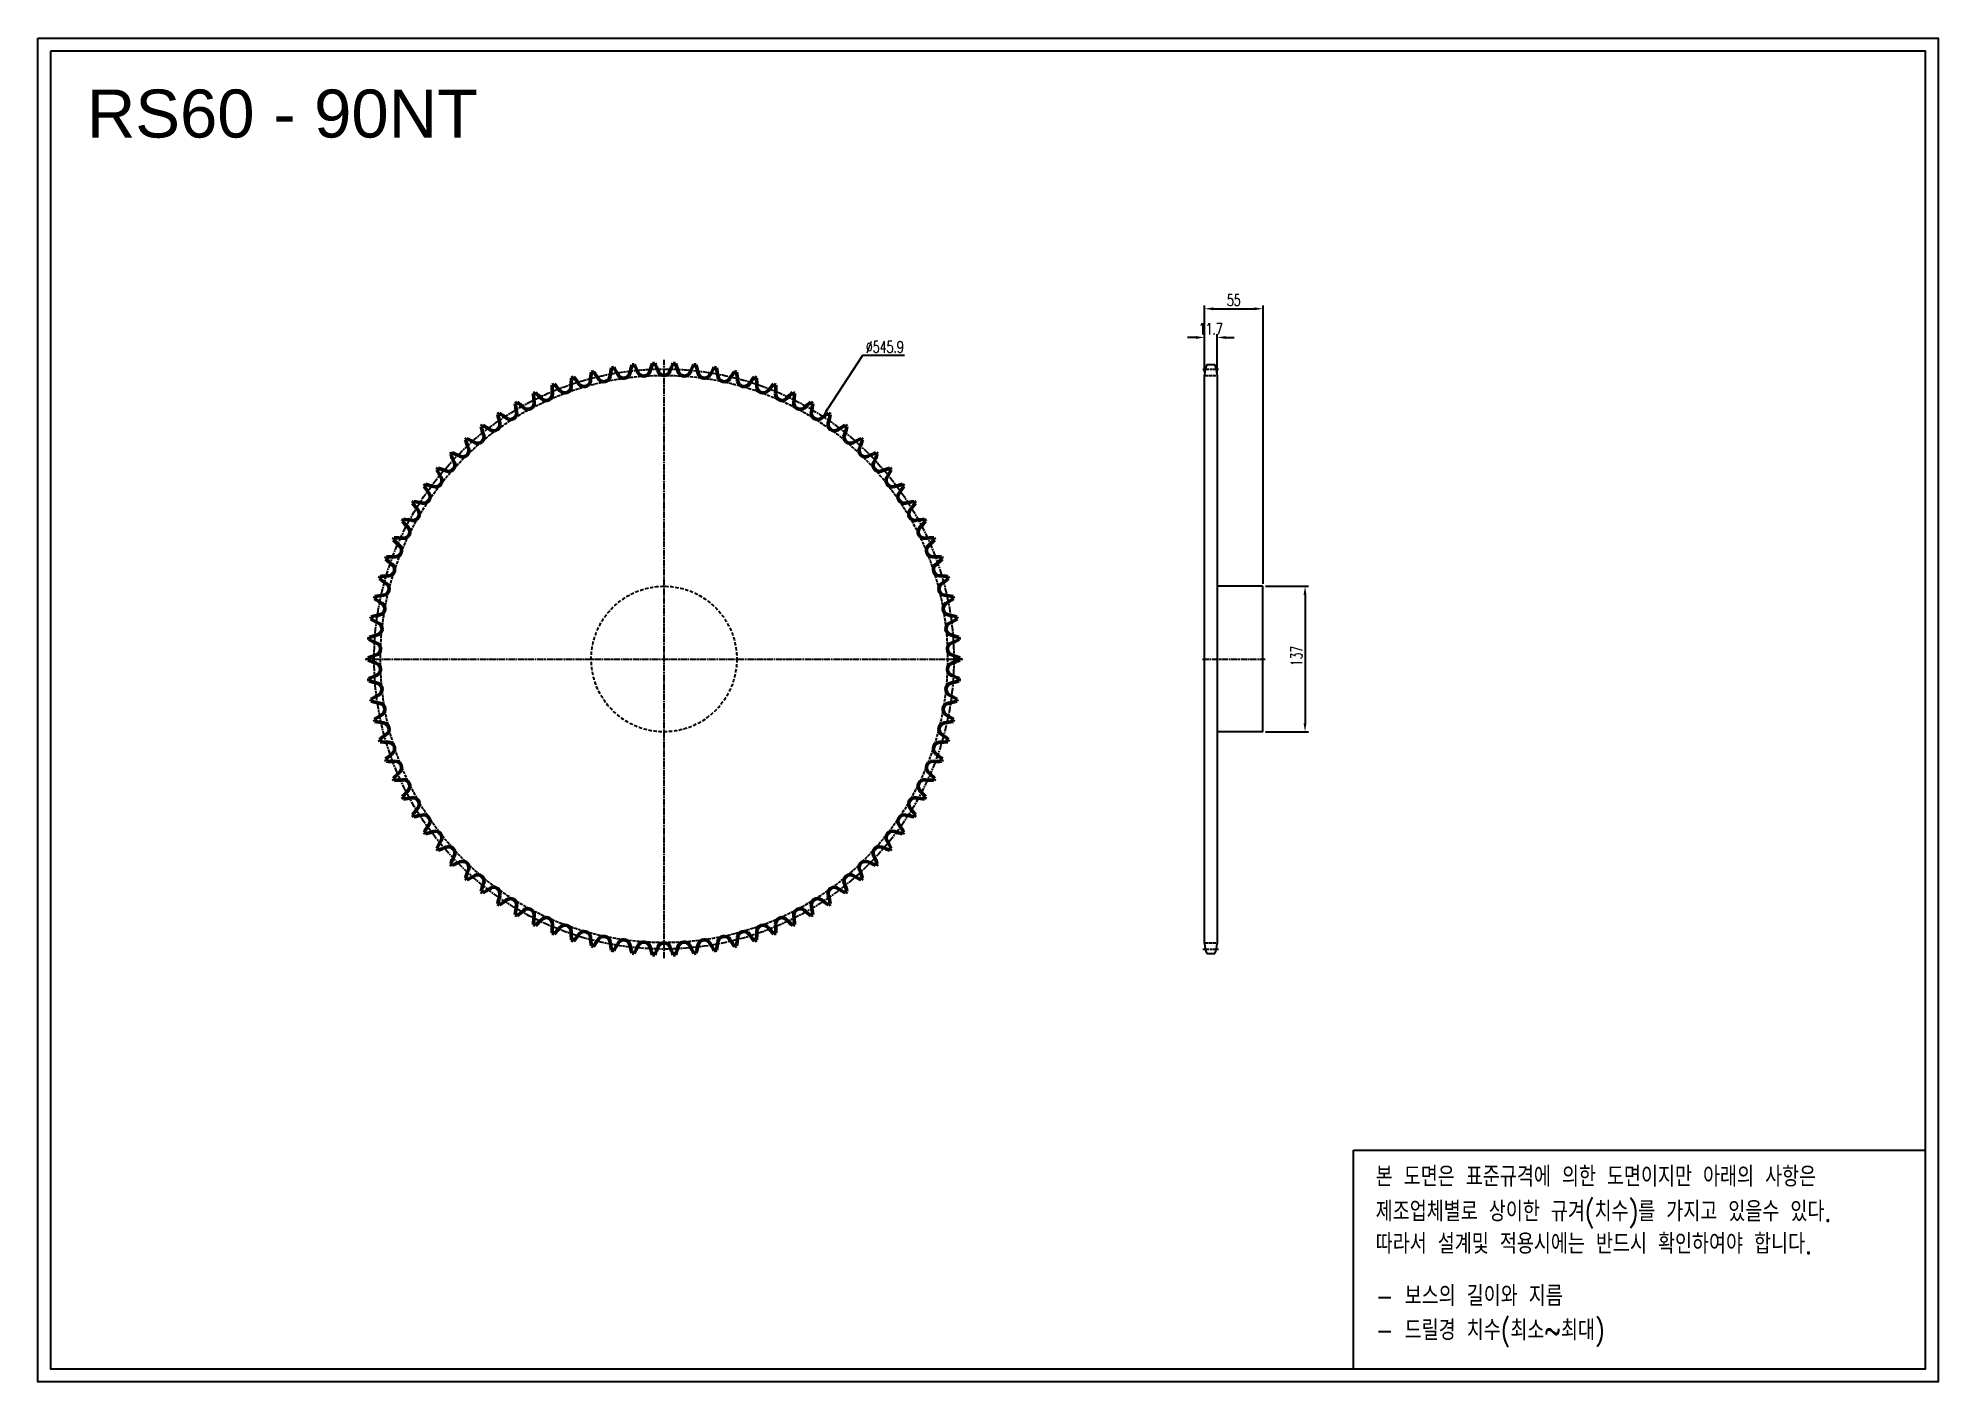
# Model space of a CAD drawing. Header units: millimetres. Extents: x 47966 to 49755, y 6760 to 8025.
import ezdxf

# ---------------------------------------------------------------- set-up
doc = ezdxf.new("R2010")
doc.units = ezdxf.units.MM
for name, pattern in [('AM_ISO02W050', [7.5, 6, -1.5]), ('AM_ISO02W050x2', [3.75, 3, -0.75]), ('AM_ISO08W050', [18, 12, -1.5, 3, -1.5]), ('AM_ISO08W050x2', [9, 6, -0.75, 1.5, -0.75]), ('HIDDEN', [9.525, 6.35, -3.175])]:
    doc.linetypes.add(name, pattern=pattern)
for name, color, linetype, lineweight in [('AM_0N', 7, 'Continuous', 50), ('AM_3N', 6, 'AM_ISO02W050', 25), ('AM_7', 4, 'AM_ISO08W050', 25), ('AM_7N', 4, 'AM_ISO08W050', 25)]:
    doc.layers.add(name, color=color, linetype=linetype, lineweight=lineweight)
doc.layers.add('HL', color=2, linetype='HIDDEN')
doc.layers.add('S-DIM', color=7, linetype='Continuous')
doc.styles.add('HAN', font='ROMANS.shx', dxfattribs={"width": 0.7, "bigfont": 'whgtxt.shx'})
doc.styles.add('HSG', font='SIMPLEX.shx', dxfattribs={"width": 0.7, "bigfont": 'HSG.shx'})
doc.styles.get("Standard").update_dxf_attribs({"font": 'arial.ttf'})
doc.dimstyles.new('APP23', dxfattribs={"dimscale": 4.5, "dimtxt": 2.4, "dimasz": 1.8, "dimexe": 0.7, "dimexo": 0.5, "dimgap": 0.6, "dimtad": 1, "dimtoh": 1, "dimdec": 1, "dimrnd": 0.01, "dimzin": 9, "dimdsep": 46, "dimtxsty": 'HSG', "dimcen": 0, "dimclrd": 1, "dimclre": 1, "dimclrt": 256, "dimazin": 2, "dimtp": 1, "dimtm": 1, "dimtfac": 0.5, "dimtdec": 1, "dimtix": 1, "dimtofl": 0, "dimtmove": 0, "dimatfit": 3, "dimfxl": 0, "dimtvp": 1, "dimtolj": 2, "dimlwd": -1, "dimlwe": -1, "dimarcsym": 0})

# ---------------------------------------------------------------- blocks, each defined once
blk = doc.blocks.new('*D1')
at = {"layer": 'Defpoints', "color": 0, "transparency": 16777216}
for p in [(49075.7, 7743.5), (49064, 7708.4), (49075.7, 7707.8)]:
    blk.add_point(p, dxfattribs=at)
at = {"layer": 'S-DIM', "color": 1, "transparency": 16777216}
for p, q in [((49064, 7710.7), (49064, 7746.6)), ((49075.7, 7710), (49075.7, 7746.6)), ((49055.9, 7743.5), (49047.8, 7743.5)), ((49083.8, 7743.5), (49091.9, 7743.5))]:
    blk.add_line(p, q, dxfattribs=at)
for points in [[(49055.9, 7744.8), (49055.9, 7742.1), (49064, 7743.5)], [(49083.8, 7744.8), (49083.8, 7742.1), (49075.7, 7743.5)]]:
    blk.add_solid(points, dxfattribs=at)
at = {"layer": 'S-DIM', "transparency": 16777216, "insert": (49069.8, 7751.6), "char_height": 10.8, "attachment_point": 5, "style": 'HSG'}
blk.add_mtext('\\A2;11.7', dxfattribs=at)
blk = doc.blocks.new('*D2')
at = {"layer": 'Defpoints', "color": 0, "transparency": 16777216}
for p in [(49119, 7770.5), (49064, 7708.4), (49119, 7509.3)]:
    blk.add_point(p, dxfattribs=at)
at = {"layer": 'S-DIM', "color": 1, "transparency": 16777216}
for p, q in [((49064, 7710.7), (49064, 7773.6)), ((49072.1, 7770.5), (49110.9, 7770.5)), ((49119, 7511.5), (49119, 7773.6))]:
    blk.add_line(p, q, dxfattribs=at)
for points in [[(49072.1, 7771.8), (49072.1, 7769.1), (49064, 7770.5)], [(49110.9, 7771.8), (49110.9, 7769.1), (49119, 7770.5)]]:
    blk.add_solid(points, dxfattribs=at)
at = {"layer": 'S-DIM', "transparency": 16777216, "insert": (49091.5, 7778.6), "char_height": 10.8, "attachment_point": 5, "style": 'HSG'}
blk.add_mtext('\\A2;55', dxfattribs=at)
blk = doc.blocks.new('*D3')
at = {"layer": 'Defpoints', "color": 0, "transparency": 16777216}
for p in [(49119, 7509.3), (49119, 7372.3), (49158.6, 7372.3)]:
    blk.add_point(p, dxfattribs=at)
at = {"layer": 'S-DIM', "color": 1, "transparency": 16777216}
for p, q in [((49121.2, 7509.3), (49161.7, 7509.3)), ((49158.6, 7501.2), (49158.6, 7380.4)), ((49121.2, 7372.3), (49161.7, 7372.3))]:
    blk.add_line(p, q, dxfattribs=at)
for points in [[(49157.2, 7501.2), (49159.9, 7501.2), (49158.6, 7509.3)], [(49157.2, 7380.4), (49159.9, 7380.4), (49158.6, 7372.3)]]:
    blk.add_solid(points, dxfattribs=at)
at = {"layer": 'S-DIM', "transparency": 16777216, "insert": (49150.5, 7443.7), "char_height": 10.8, "attachment_point": 5, "rotation": 90, "style": 'HSG'}
blk.add_mtext('\\A2;137', dxfattribs=at)
blk = doc.blocks.new('*D4')
at = {"layer": 'Defpoints', "color": 0, "transparency": 16777216}
for p in [(48704.4, 7669.2), (48405.5, 7212.4)]:
    blk.add_point(p, dxfattribs=at)
at = {"layer": 'S-DIM', "color": 1, "transparency": 16777216}
for p, q in [((48741.9, 7726.4), (48708.9, 7675.9)), ((48781.3, 7726.4), (48741.9, 7726.4))]:
    blk.add_line(p, q, dxfattribs=at)
blk.add_solid([(48707.7, 7676.7), (48710, 7675.2), (48704.4, 7669.2)], dxfattribs=at)
at = {"layer": 'S-DIM', "transparency": 16777216, "insert": (48762.9, 7734.5), "char_height": 10.8, "attachment_point": 5, "style": 'HSG'}
blk.add_mtext('\\A2;∅545.9', dxfattribs=at)

msp = doc.modelspace()

# ---------------------------------------------------------------- linework, layer by layer
for p, q in [((49066.06, 7717.92), (49073.6, 7717.92)), ((49063.98, 7173.16), (49063.98, 7708.42)), ((49075.68, 7708.42), (49075.68, 7173.16)), ((49118.98, 7509.29), (49075.68, 7509.29)), ((49118.98, 7372.29), (49118.98, 7509.29)), ((49118.98, 7372.29), (49075.68, 7372.29)), ((49066.06, 7163.66), (49073.6, 7163.66))]:
    msp.add_line(p, q)
for points in [[(47965.54, 8025.32), (49754.56, 8025.32), (49754.56, 6760.36), (47965.54, 6760.36)], [(47977.59, 8013.27), (49742.51, 8013.27), (49742.51, 6772.41), (47977.59, 6772.41)]]:
    msp.add_lwpolyline(points, close=True)
at = {"color": 6}
msp.add_lwpolyline([(49204.3, 6978.6), (49742.51, 6978.6), (49742.51, 6772.41), (49204.3, 6772.41)], close=True, dxfattribs=at)
for centre, start, end in [((49086.68, 7708.42), 155.25994, 180), ((49052.98, 7708.42), 0, 24.74006), ((49086.68, 7173.16), 180, 204.74006), ((49052.98, 7173.16), 335.25994, 0)]:
    msp.add_arc(centre, 22.7, start, end)
at = {"layer": 'AM_0N'}
for centre, radius, start, end in [((48616.82, 7692.41), 131.49, 171.98703, 175.5), ((48554.99, 7440.79), 278.48, 103.78755, 104.21245), ((48382.26, 7633.93), 131.49, 32.5, 36.01297), ((48634.22, 7687.49), 131.49, 167.98703, 171.5), ((48554.99, 7440.79), 278.48, 99.78755, 100.21245), ((48396.15, 7645.51), 131.49, 28.5, 32.01297), ((48651.23, 7681.36), 131.49, 163.98703, 167.5), ((48554.99, 7440.79), 278.48, 95.78755, 96.21245), ((48410.82, 7656.09), 131.49, 24.5, 28.01297), ((48535.94, 7713.11), 6.01, 204.5, 343.5), ((48667.78, 7674.06), 131.49, 159.98703, 163.5), ((48554.99, 7440.79), 278.48, 91.78755, 92.21245), ((48426.19, 7665.62), 131.49, 20.5, 24.01297), ((48554.99, 7713.78), 6.01, 200.5, 339.5), ((48683.78, 7665.62), 131.49, 155.98703, 159.5), ((48554.99, 7440.79), 278.48, 87.78755, 88.21245), ((48442.19, 7674.06), 131.49, 16.5, 20.01297), ((48574.03, 7713.11), 6.01, 196.5, 335.5), ((48699.15, 7656.09), 131.49, 151.98703, 155.5), ((48554.99, 7440.79), 278.48, 83.78755, 84.21245), ((48458.74, 7681.36), 131.49, 12.5, 16.01297), ((48713.82, 7645.51), 131.49, 147.98703, 151.5), ((48554.99, 7440.79), 278.48, 79.78755, 80.21245), ((48475.75, 7687.49), 131.49, 8.5, 12.01297), ((48727.71, 7633.93), 131.49, 143.98703, 147.5), ((48554.99, 7440.79), 278.48, 75.78755, 76.21245), ((48493.15, 7692.41), 131.49, 4.5, 8.01297), ((48554.99, 7440.79), 278.48, 111.78755, 112.21245), ((48581.2, 7698.57), 131.49, 179.98703, 183.5), ((48357.06, 7608.01), 131.49, 40.5, 44.01297), ((48461.62, 7697.31), 6.01, 220.5, 359.5), ((48599.11, 7696.11), 131.49, 175.98703, 179.5), ((48554.99, 7440.79), 278.48, 107.78755, 108.21245), ((48369.21, 7621.41), 131.49, 36.5, 40.01297), ((48479.74, 7703.2), 6.01, 216.5, 355.5), ((48498.23, 7707.81), 6.01, 212.5, 351.5), ((48516.99, 7711.12), 6.01, 208.5, 347.5), ((48592.98, 7711.12), 6.01, 192.5, 331.5), ((48611.74, 7707.81), 6.01, 188.5, 327.5), ((48630.23, 7703.2), 6.01, 184.5, 323.5), ((48740.76, 7621.41), 131.49, 139.98703, 143.5), ((48554.99, 7440.79), 278.48, 71.78755, 72.21245), ((48510.86, 7696.11), 131.49, 0.5, 4.01297), ((48648.35, 7697.31), 6.01, 180.5, 319.5), ((48752.91, 7608.01), 131.49, 135.98703, 139.5), ((48554.99, 7440.79), 278.48, 67.78755, 68.21245), ((48528.77, 7698.57), 131.49, 356.5, 0.01297), ((48554.99, 7440.79), 278.48, 119.78755, 120.21245), ((48545.07, 7699.71), 131.49, 187.98703, 191.5), ((48335.72, 7578.84), 131.49, 48.5, 52.01297), ((48426.83, 7681.82), 6.01, 228.5, 7.5), ((48554.99, 7440.79), 278.48, 115.78755, 116.21245), ((48563.15, 7699.77), 131.49, 183.98703, 187.5), ((48345.88, 7593.8), 131.49, 44.5, 48.01297), ((48443.95, 7690.18), 6.01, 224.5, 3.5), ((48666.02, 7690.18), 6.01, 176.5, 315.5), ((48764.09, 7593.8), 131.49, 131.98703, 135.5), ((48554.99, 7440.79), 278.48, 63.78755, 64.21245), ((48683.14, 7681.82), 6.01, 172.5, 311.5), ((48546.82, 7699.77), 131.49, 352.5, 356.01297), ((48774.26, 7578.84), 131.49, 127.98703, 131.5), ((48554.99, 7440.79), 278.48, 59.78755, 60.21245), ((48564.91, 7699.71), 131.49, 348.5, 352.01297), ((48554.99, 7440.79), 278.48, 127.78755, 128.21245), ((48509.13, 7695.81), 131.49, 195.98703, 199.5), ((48318.64, 7546.98), 131.49, 56.5, 60.01297), ((48394.53, 7661.64), 6.01, 236.5, 15.5), ((48554.99, 7440.79), 278.48, 123.78755, 124.21245), ((48527.03, 7698.39), 131.49, 191.98703, 195.5), ((48326.62, 7563.21), 131.49, 52.5, 56.01297), ((48410.32, 7672.3), 6.01, 232.5, 11.5), ((48699.65, 7672.3), 6.01, 168.5, 307.5), ((48783.35, 7563.21), 131.49, 123.98703, 127.5), ((48715.44, 7661.64), 6.01, 164.5, 303.5), ((48582.94, 7698.39), 131.49, 344.5, 348.01297), ((48554.99, 7440.79), 278.48, 55.78755, 56.21245), ((48791.33, 7546.98), 131.49, 119.98703, 123.5), ((48600.84, 7695.81), 131.49, 340.5, 344.01297), ((48554.99, 7440.79), 278.48, 51.78755, 52.21245), ((48365.35, 7637.16), 6.01, 244.5, 23.5), ((48554.99, 7440.79), 278.48, 131.78755, 132.21245), ((48491.45, 7691.99), 131.49, 199.98703, 203.5), ((48311.8, 7530.24), 131.49, 60.5, 64.01297), ((48379.51, 7649.91), 6.01, 240.5, 19.5), ((48730.46, 7649.91), 6.01, 160.5, 299.5), ((48798.17, 7530.24), 131.49, 115.98703, 119.5), ((48744.62, 7637.16), 6.01, 156.5, 295.5), ((48618.52, 7691.99), 131.49, 336.5, 340.01297), ((48554.99, 7440.79), 278.48, 47.78755, 48.21245), ((48352.12, 7623.45), 6.01, 248.5, 27.5), ((48554.99, 7440.79), 278.48, 135.78755, 136.21245), ((48474.08, 7686.95), 131.49, 203.98703, 207.5), ((48306.16, 7513.05), 131.49, 64.5, 68.01297), ((48803.81, 7513.05), 131.49, 111.98703, 115.5), ((48757.85, 7623.45), 6.01, 152.5, 291.5), ((48635.89, 7686.95), 131.49, 332.5, 336.01297), ((48554.99, 7440.79), 278.48, 43.78755, 44.21245), ((48554.99, 7440.79), 278.48, 143.78755, 144.21245), ((48440.61, 7673.29), 131.49, 211.98703, 215.5), ((48298.52, 7477.72), 131.49, 72.5, 76.01297), ((48339.87, 7608.86), 6.01, 252.5, 31.5), ((48554.99, 7440.79), 278.48, 139.78755, 140.21245), ((48457.11, 7680.7), 131.49, 207.98703, 211.5), ((48301.72, 7495.52), 131.49, 68.5, 72.01297), ((48808.25, 7495.52), 131.49, 107.98703, 111.5), ((48770.1, 7608.86), 6.01, 148.5, 287.5), ((48652.86, 7680.7), 131.49, 328.5, 332.01297), ((48554.99, 7440.79), 278.48, 39.78755, 40.21245), ((48811.45, 7477.72), 131.49, 103.98703, 107.5), ((48669.36, 7673.29), 131.49, 324.5, 328.01297), ((48554.99, 7440.79), 278.48, 35.78755, 36.21245), ((48554.99, 7440.79), 278.48, 147.78755, 148.21245), ((48424.67, 7664.75), 131.49, 215.98703, 219.5), ((48296.57, 7459.74), 131.49, 76.5, 80.01297), ((48328.67, 7593.44), 6.01, 256.5, 35.5), ((48781.3, 7593.44), 6.01, 144.5, 283.5), ((48813.4, 7459.74), 131.49, 99.98703, 103.5), ((48685.3, 7664.75), 131.49, 320.5, 324.01297), ((48554.99, 7440.79), 278.48, 31.78755, 32.21245), ((48554.99, 7440.79), 278.48, 151.78755, 152.21245), ((48409.37, 7655.11), 131.49, 219.98703, 223.5), ((48295.88, 7441.67), 131.49, 80.5, 84.01297), ((48318.57, 7577.28), 6.01, 260.5, 39.5), ((48791.4, 7577.28), 6.01, 140.5, 279.5), ((48814.09, 7441.67), 131.49, 95.98703, 99.5), ((48700.6, 7655.11), 131.49, 316.5, 320.01297), ((48554.99, 7440.79), 278.48, 27.78755, 28.21245), ((48554.99, 7440.79), 278.48, 155.78755, 156.21245), ((48394.77, 7644.43), 131.49, 223.98703, 227.5), ((48296.45, 7423.59), 131.49, 84.5, 88.01297), ((48309.63, 7560.46), 6.01, 264.5, 43.5), ((48800.34, 7560.46), 6.01, 136.5, 275.5), ((48813.52, 7423.59), 131.49, 91.98703, 95.5), ((48715.2, 7644.43), 131.49, 312.5, 316.01297), ((48554.99, 7440.79), 278.48, 23.78755, 24.21245), ((48554.99, 7440.79), 278.48, 159.78755, 160.21245), ((48380.96, 7632.76), 131.49, 227.98703, 231.5), ((48298.28, 7405.6), 131.49, 88.5, 92.01297), ((48301.88, 7543.05), 6.01, 268.5, 47.5), ((48808.09, 7543.05), 6.01, 132.5, 271.5), ((48811.69, 7405.6), 131.49, 87.98703, 91.5), ((48729.01, 7632.76), 131.49, 308.5, 312.01297), ((48554.99, 7440.79), 278.48, 19.78755, 20.21245), ((48554.99, 7440.79), 278.48, 163.78755, 164.21245), ((48367.99, 7620.15), 131.49, 231.98703, 235.5), ((48301.36, 7387.78), 131.49, 92.5, 96.01297), ((48295.36, 7525.15), 6.01, 272.5, 51.5), ((48814.61, 7525.15), 6.01, 128.5, 267.5), ((48808.61, 7387.78), 131.49, 83.98703, 87.5), ((48741.98, 7620.15), 131.49, 304.5, 308.01297), ((48554.99, 7440.79), 278.48, 15.78755, 16.21245), ((48554.99, 7440.79), 278.48, 167.78755, 168.21245), ((48355.93, 7606.67), 131.49, 235.98703, 239.5), ((48305.67, 7370.22), 131.49, 96.5, 100.01297), ((48290.11, 7506.83), 6.01, 276.5, 55.5), ((48819.86, 7506.83), 6.01, 124.5, 263.5), ((48804.3, 7370.22), 131.49, 79.98703, 83.5), ((48754.04, 7606.67), 131.49, 300.5, 304.01297), ((48554.99, 7440.79), 278.48, 11.78755, 12.21245), ((48554.99, 7440.79), 278.48, 171.78755, 172.21245), ((48344.85, 7592.38), 131.49, 239.98703, 243.5), ((48311.2, 7353), 131.49, 100.5, 104.01297), ((48286.15, 7488.19), 6.01, 280.5, 59.5), ((48823.82, 7488.19), 6.01, 120.5, 259.5), ((48798.77, 7353), 131.49, 75.98703, 79.5), ((48765.12, 7592.38), 131.49, 296.5, 300.01297), ((48554.99, 7440.79), 278.48, 7.78755, 8.21245), ((48554.99, 7440.79), 278.48, 175.78755, 176.21245), ((48317.92, 7336.2), 131.49, 104.5, 108.01297), ((48283.49, 7469.33), 6.01, 284.5, 63.5), ((48826.48, 7469.33), 6.01, 116.5, 255.5), ((48792.05, 7336.2), 131.49, 71.98703, 75.5), ((48554.99, 7440.79), 278.48, 3.78755, 4.21245), ((48325.8, 7319.92), 131.49, 108.5, 112.01297), ((48334.78, 7577.35), 131.49, 243.98703, 247.5), ((48282.17, 7450.32), 6.01, 288.5, 67.5), ((48827.81, 7450.32), 6.01, 112.5, 251.5), ((48775.19, 7577.35), 131.49, 292.5, 296.01297), ((48784.18, 7319.92), 131.49, 67.98703, 71.5), ((48554.99, 7440.79), 278.48, 179.78755, 180.21245), ((48325.8, 7561.66), 131.49, 247.98703, 251.5), ((48334.78, 7304.23), 131.49, 112.5, 116.01297), ((48282.17, 7431.26), 6.01, 292.5, 71.5), ((48827.81, 7431.26), 6.01, 108.5, 247.5), ((48775.19, 7304.23), 131.49, 63.98703, 67.5), ((48784.18, 7561.66), 131.49, 288.5, 292.01297), ((48554.99, 7440.79), 278.48, 359.78755, 0.21245), ((48554.99, 7440.79), 278.48, 183.78755, 184.21245), ((48317.92, 7545.38), 131.49, 251.98703, 255.5), ((48344.85, 7289.2), 131.49, 116.5, 120.01297), ((48283.49, 7412.26), 6.01, 296.5, 75.5), ((48826.48, 7412.26), 6.01, 104.5, 243.5), ((48765.12, 7289.2), 131.49, 59.98703, 63.5), ((48792.05, 7545.38), 131.49, 284.5, 288.01297), ((48554.99, 7440.79), 278.48, 355.78755, 356.21245), ((48554.99, 7440.79), 278.48, 187.78755, 188.21245), ((48311.2, 7528.59), 131.49, 255.98703, 259.5), ((48286.15, 7393.39), 6.01, 300.5, 79.5), ((48823.82, 7393.39), 6.01, 100.5, 239.5), ((48798.77, 7528.59), 131.49, 280.5, 284.01297), ((48554.99, 7440.79), 278.48, 351.78755, 352.21245), ((48355.93, 7274.91), 131.49, 120.5, 124.01297), ((48554.99, 7440.79), 278.48, 191.78755, 192.21245), ((48305.67, 7511.37), 131.49, 259.98703, 263.5), ((48290.11, 7374.75), 6.01, 304.5, 83.5), ((48819.86, 7374.75), 6.01, 96.5, 235.5), ((48804.3, 7511.37), 131.49, 276.5, 280.01297), ((48754.04, 7274.91), 131.49, 55.98703, 59.5), ((48554.99, 7440.79), 278.48, 347.78755, 348.21245), ((48367.99, 7261.43), 131.49, 124.5, 128.01297), ((48554.99, 7440.79), 278.48, 195.78755, 196.21245), ((48301.36, 7493.8), 131.49, 263.98703, 267.5), ((48295.36, 7356.43), 6.01, 308.5, 87.5), ((48814.61, 7356.43), 6.01, 92.5, 231.5), ((48808.61, 7493.8), 131.49, 272.5, 276.01297), ((48741.98, 7261.43), 131.49, 51.98703, 55.5), ((48554.99, 7440.79), 278.48, 343.78755, 344.21245), ((48380.96, 7248.82), 131.49, 128.5, 132.01297), ((48554.99, 7440.79), 278.48, 199.78755, 200.21245), ((48298.28, 7475.98), 131.49, 267.98703, 271.5), ((48301.88, 7338.53), 6.01, 312.5, 91.5), ((48808.09, 7338.53), 6.01, 88.5, 227.5), ((48811.69, 7475.98), 131.49, 268.5, 272.01297), ((48729.01, 7248.82), 131.49, 47.98703, 51.5), ((48554.99, 7440.79), 278.48, 339.78755, 340.21245), ((48394.77, 7237.15), 131.49, 132.5, 136.01297), ((48554.99, 7440.79), 278.48, 203.78755, 204.21245), ((48296.45, 7457.99), 131.49, 271.98703, 275.5), ((48309.63, 7321.12), 6.01, 316.5, 95.5), ((48800.34, 7321.12), 6.01, 84.5, 223.5), ((48813.52, 7457.99), 131.49, 264.5, 268.01297), ((48715.2, 7237.15), 131.49, 43.98703, 47.5), ((48554.99, 7440.79), 278.48, 335.78755, 336.21245), ((48409.37, 7226.47), 131.49, 136.5, 140.01297), ((48554.99, 7440.79), 278.48, 207.78755, 208.21245), ((48295.88, 7439.91), 131.49, 275.98703, 279.5), ((48318.57, 7304.3), 6.01, 320.5, 99.5), ((48424.67, 7216.84), 131.49, 140.5, 144.01297), ((48791.4, 7304.3), 6.01, 80.5, 219.5), ((48685.3, 7216.84), 131.49, 35.98703, 39.5), ((48814.09, 7439.91), 131.49, 260.5, 264.01297), ((48700.6, 7226.47), 131.49, 39.98703, 43.5), ((48554.99, 7440.79), 278.48, 331.78755, 332.21245), ((48554.99, 7440.79), 278.48, 211.78755, 212.21245), ((48296.57, 7421.84), 131.49, 279.98703, 283.5), ((48328.67, 7288.14), 6.01, 324.5, 103.5), ((48440.61, 7208.29), 131.49, 144.5, 148.01297), ((48781.3, 7288.14), 6.01, 76.5, 215.5), ((48669.36, 7208.29), 131.49, 31.98703, 35.5), ((48813.4, 7421.84), 131.49, 256.5, 260.01297), ((48554.99, 7440.79), 278.48, 327.78755, 328.21245), ((48554.99, 7440.79), 278.48, 215.78755, 216.21245), ((48298.52, 7403.86), 131.49, 283.98703, 287.5), ((48339.87, 7272.72), 6.01, 328.5, 107.5), ((48457.11, 7200.88), 131.49, 148.5, 152.01297), ((48301.72, 7386.06), 131.49, 287.98703, 291.5), ((48352.12, 7258.13), 6.01, 332.5, 111.5), ((48757.85, 7258.13), 6.01, 68.5, 207.5), ((48808.25, 7386.06), 131.49, 248.5, 252.01297), ((48770.1, 7272.72), 6.01, 72.5, 211.5), ((48652.86, 7200.88), 131.49, 27.98703, 31.5), ((48811.45, 7403.86), 131.49, 252.5, 256.01297), ((48554.99, 7440.79), 278.48, 323.78755, 324.21245), ((48554.99, 7440.79), 278.48, 219.78755, 220.21245), ((48474.08, 7194.64), 131.49, 152.5, 156.01297), ((48554.99, 7440.79), 278.48, 223.78755, 224.21245), ((48306.16, 7368.53), 131.49, 291.98703, 295.5), ((48365.35, 7244.42), 6.01, 336.5, 115.5), ((48744.62, 7244.42), 6.01, 64.5, 203.5), ((48803.81, 7368.53), 131.49, 244.5, 248.01297), ((48635.89, 7194.64), 131.49, 23.98703, 27.5), ((48554.99, 7440.79), 278.48, 315.78755, 316.21245), ((48554.99, 7440.79), 278.48, 319.78755, 320.21245), ((48491.45, 7189.59), 131.49, 156.5, 160.01297), ((48554.99, 7440.79), 278.48, 227.78755, 228.21245), ((48311.8, 7351.35), 131.49, 295.98703, 299.5), ((48379.51, 7231.67), 6.01, 340.5, 119.5), ((48509.13, 7185.77), 131.49, 160.5, 164.01297), ((48730.46, 7231.67), 6.01, 60.5, 199.5), ((48600.84, 7185.77), 131.49, 15.98703, 19.5), ((48798.17, 7351.35), 131.49, 240.5, 244.01297), ((48618.52, 7189.59), 131.49, 19.98703, 23.5), ((48554.99, 7440.79), 278.48, 311.78755, 312.21245), ((48554.99, 7440.79), 278.48, 231.78755, 232.21245), ((48318.64, 7334.6), 131.49, 299.98703, 303.5), ((48394.53, 7219.94), 6.01, 344.5, 123.5), ((48527.03, 7183.19), 131.49, 164.5, 168.01297), ((48554.99, 7440.79), 278.48, 235.78755, 236.21245), ((48326.62, 7318.37), 131.49, 303.98703, 307.5), ((48410.32, 7209.29), 6.01, 348.5, 127.5), ((48699.65, 7209.29), 6.01, 52.5, 191.5), ((48783.35, 7318.37), 131.49, 232.5, 236.01297), ((48715.44, 7219.94), 6.01, 56.5, 195.5), ((48582.94, 7183.19), 131.49, 11.98703, 15.5), ((48554.99, 7440.79), 278.48, 303.78755, 304.21245), ((48791.33, 7334.6), 131.49, 236.5, 240.01297), ((48554.99, 7440.79), 278.48, 307.78755, 308.21245), ((48545.07, 7181.87), 131.49, 168.5, 172.01297), ((48554.99, 7440.79), 278.48, 239.78755, 240.21245), ((48335.72, 7302.74), 131.49, 307.98703, 311.5), ((48426.83, 7199.76), 6.01, 352.5, 131.5), ((48563.15, 7181.81), 131.49, 172.5, 176.01297), ((48345.88, 7287.78), 131.49, 311.98703, 315.5), ((48443.95, 7191.41), 6.01, 356.5, 135.5), ((48666.02, 7191.41), 6.01, 44.5, 183.5), ((48764.09, 7287.78), 131.49, 224.5, 228.01297), ((48683.14, 7199.76), 6.01, 48.5, 187.5), ((48546.82, 7181.81), 131.49, 3.98703, 7.5), ((48774.26, 7302.74), 131.49, 228.5, 232.01297), ((48554.99, 7440.79), 278.48, 299.78755, 300.21245), ((48564.91, 7181.87), 131.49, 7.98703, 11.5), ((48554.99, 7440.79), 278.48, 243.78755, 244.21245), ((48581.2, 7183.01), 131.49, 176.5, 180.01297), ((48554.99, 7440.79), 278.48, 247.78755, 248.21245), ((48357.06, 7273.57), 131.49, 315.98703, 319.5), ((48461.62, 7184.27), 6.01, 0.5, 139.5), ((48599.11, 7185.47), 131.49, 180.5, 184.01297), ((48554.99, 7440.79), 278.48, 251.78755, 252.21245), ((48369.21, 7260.17), 131.49, 319.98703, 323.5), ((48479.74, 7178.38), 6.01, 4.5, 143.5), ((48616.82, 7189.17), 131.49, 184.5, 188.01297), ((48382.26, 7247.65), 131.49, 323.98703, 327.5), ((48498.23, 7173.77), 6.01, 8.5, 147.5), ((48634.22, 7194.09), 131.49, 188.5, 192.01297), ((48516.99, 7170.46), 6.01, 12.5, 151.5), ((48535.94, 7168.47), 6.01, 16.5, 155.5), ((48574.03, 7168.47), 6.01, 24.5, 163.5), ((48592.98, 7170.46), 6.01, 28.5, 167.5), ((48475.75, 7194.09), 131.49, 347.98703, 351.5), ((48611.74, 7173.77), 6.01, 32.5, 171.5), ((48727.71, 7247.65), 131.49, 212.5, 216.01297), ((48493.15, 7189.17), 131.49, 351.98703, 355.5), ((48630.23, 7178.38), 6.01, 36.5, 175.5), ((48740.76, 7260.17), 131.49, 216.5, 220.01297), ((48554.99, 7440.79), 278.48, 287.78755, 288.21245), ((48510.86, 7185.47), 131.49, 355.98703, 359.5), ((48648.35, 7184.27), 6.01, 40.5, 179.5), ((48752.91, 7273.57), 131.49, 220.5, 224.01297), ((48554.99, 7440.79), 278.48, 291.78755, 292.21245), ((48528.77, 7183.01), 131.49, 359.98703, 3.5), ((48554.99, 7440.79), 278.48, 295.78755, 296.21245), ((48554.99, 7440.79), 278.48, 255.78755, 256.21245), ((48554.99, 7440.79), 278.48, 259.78755, 260.21245), ((48396.15, 7236.07), 131.49, 327.98703, 331.5), ((48651.23, 7200.22), 131.49, 192.5, 196.01297), ((48554.99, 7440.79), 278.48, 263.78755, 264.21245), ((48410.82, 7225.49), 131.49, 331.98703, 335.5), ((48667.78, 7207.52), 131.49, 196.5, 200.01297), ((48554.99, 7440.79), 278.48, 267.78755, 268.21245), ((48426.19, 7215.96), 131.49, 335.98703, 339.5), ((48554.99, 7167.8), 6.01, 20.5, 159.5), ((48683.78, 7215.96), 131.49, 200.5, 204.01297), ((48554.99, 7440.79), 278.48, 271.78755, 272.21245), ((48442.19, 7207.52), 131.49, 339.98703, 343.5), ((48699.15, 7225.49), 131.49, 204.5, 208.01297), ((48554.99, 7440.79), 278.48, 275.78755, 276.21245), ((48458.74, 7200.22), 131.49, 343.98703, 347.5), ((48713.82, 7236.07), 131.49, 208.5, 212.01297), ((48554.99, 7440.79), 278.48, 279.78755, 280.21245), ((48554.99, 7440.79), 278.48, 283.78755, 284.21245)]:
    msp.add_arc(centre, radius, start, end, dxfattribs=at)
at = {"layer": 'AM_3N', "linetype": 'AM_ISO02W050x2'}
for p, q in [((49063.98, 7707.76), (49075.68, 7707.76)), ((49063.98, 7173.82), (49075.68, 7173.82))]:
    msp.add_line(p, q, dxfattribs=at)
msp.add_circle((48554.99, 7440.79), 266.97, dxfattribs=at)
at = {"layer": 'AM_7', "linetype": 'AM_ISO08W050x2'}
msp.add_circle((48554.99, 7440.79), 272.93, dxfattribs=at)
at = {"layer": 'AM_7N', "linetype": 'AM_ISO08W050x2'}
for p, q in [((48554.99, 7159.32), (48554.99, 7722.27)), ((49062.42, 7713.72), (49077.24, 7713.72)), ((48273.51, 7440.79), (48836.46, 7440.79)), ((49061.98, 7440.79), (49120.98, 7440.79)), ((49062.42, 7167.86), (49077.24, 7167.86))]:
    msp.add_line(p, q, dxfattribs=at)
at = {"layer": 'HL', "ltscale": 0.5}
msp.add_circle((48554.99, 7440.79), 68.5, dxfattribs=at)

# ---------------------------------------------------------------- texts
msp.add_text('RS60 - 90NT', height=45.1772).set_placement((48011.61, 7931.65))
at = {"color": 6, "style": 'HAN', "width": 0.8}
for s, p in [('본 도면은 표준규격에 의한 도면이지만 아래의 사항은', (49225.11, 6944.23)), ('제조업체별로 상이한 규겨(치수)를 가지고 있을수 있다.', (49225.11, 6911.43)), ('따라서 설계및 적용시에는 반드시 확인하여야 합니다.', (49225.11, 6880.98)), ('- 보스의 길이와 지름', (49225.11, 6831.9)), ('- 드릴경 치수(최소~최대)', (49225.11, 6799.68))]:
    msp.add_text(s, height=18.9237, dxfattribs=at).set_placement(p)

# ---------------------------------------------------------------- dimensions: what is measured, and where the dimension line sits
at = {"layer": 'S-DIM'}
dim = msp.add_linear_dim(base=(49118.98, 7770.45), p1=(49063.98, 7708.42), p2=(49118.98, 7509.29), dimstyle='APP23', dxfattribs=at)
dim.commit()
dim.dimension.update_dxf_attribs({"geometry": '*D2', "text_midpoint": (49091.48, 7778.55)})
dim = msp.add_linear_dim(base=(49075.68, 7743.45), p1=(49063.98, 7708.42), p2=(49075.68, 7707.76), dimstyle='APP23', dxfattribs=at)
dim.commit()
dim.dimension.update_dxf_attribs({"geometry": '*D1', "text_midpoint": (49069.83, 7743.45), "dimtype": 128})
dim = msp.add_diameter_dim_2p(p1=(48405.54, 7212.41), p2=(48704.43, 7669.17), dimstyle='APP23', dxfattribs=at)
dim.commit()
dim.dimension.update_dxf_attribs({"geometry": '*D4', "text_midpoint": (48762.94, 7726.41), "dimtype": 131})
dim = msp.add_linear_dim(base=(49158.56, 7372.29), p1=(49118.98, 7509.29), p2=(49118.98, 7372.29), angle=90, dimstyle='APP23', dxfattribs=at)
dim.commit()
dim.dimension.update_dxf_attribs({"geometry": '*D3', "text_midpoint": (49158.56, 7443.67), "dimtype": 128})

doc.saveas('drawing.dxf')
